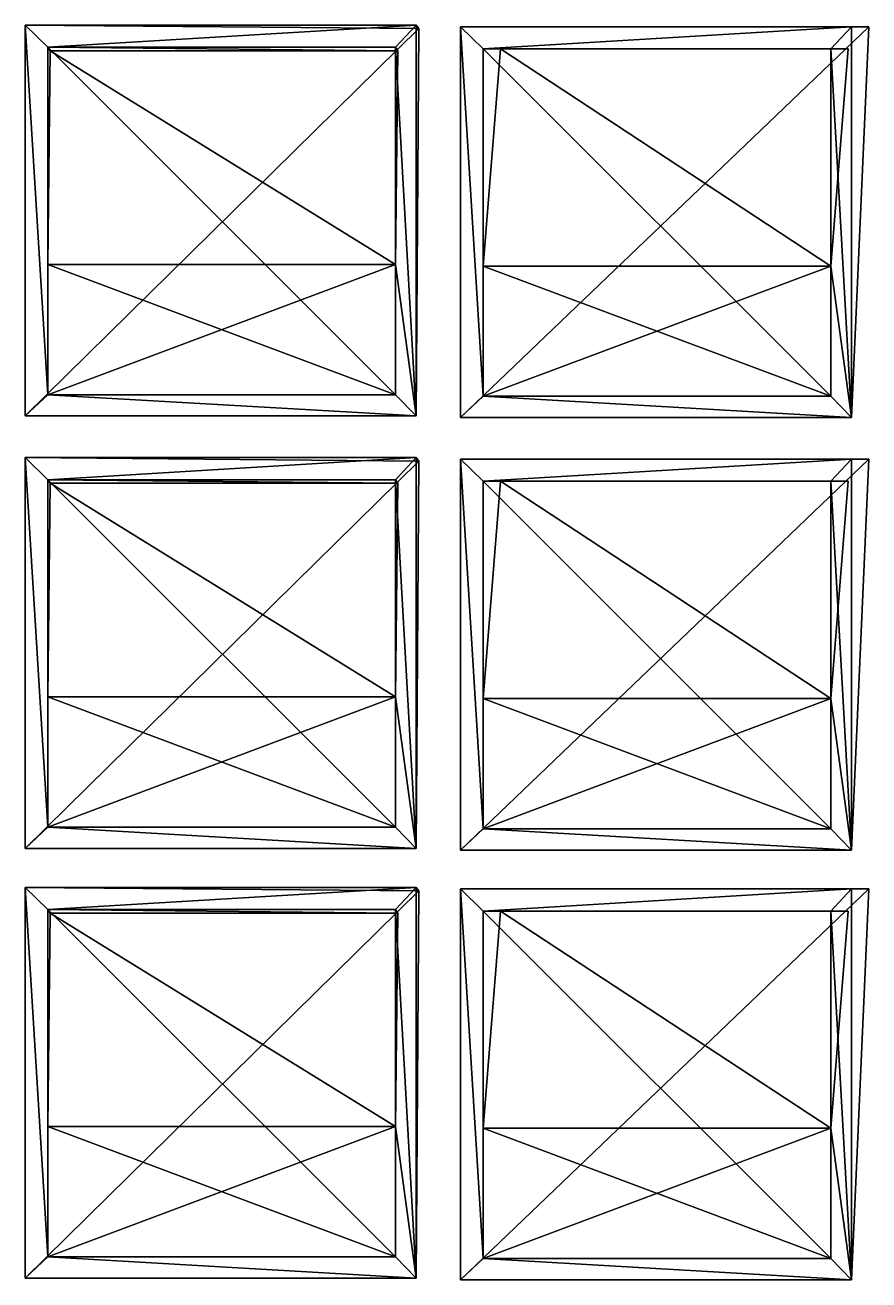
# Model space of a CAD drawing. Header units: metres. Extents: x 0 to 99.4, y 0 to 49.2.
# Drawn here: x 29.97 to 49.39, y 20.06 to 48.95 of the extents above; entities that cross this region are included whole.
import ezdxf

# ---------------------------------------------------------------- set-up
doc = ezdxf.new("R2010")
doc.units = ezdxf.units.M

msp = doc.modelspace()

# ---------------------------------------------------------------- meshes
at = {"layer": 'Layer0'}
mesh = msp.add_polyface(dxfattribs=at)
corners = [(29.974, 48.953, 1), (39.032, 48.871), (29.974, 48.953)]
mesh.append_faces([[corners[k] for k in face] for face in [(0, 1, 2)]])
mesh = msp.add_polyface(dxfattribs=at)
corners = [(39.032, 48.871), (29.974, 39.953), (29.974, 48.953), (38.974, 39.953)]
mesh.append_faces([[corners[k] for k in face] for face in [(0, 1, 2), (1, 0, 3)]], dxfattribs={"vtx0": -1})
mesh = msp.add_polyface(dxfattribs=at)
corners = [(38.974, 48.953, 1), (39.032, 48.871), (29.974, 48.953, 1)]
mesh.append_faces([[corners[k] for k in face] for face in [(0, 1, 2)]])
mesh = msp.add_polyface(dxfattribs=at)
corners = [(29.974, 48.953, 1), (29.974, 39.953), (29.974, 39.953, 1), (29.974, 48.953)]
mesh.append_faces([[corners[k] for k in face] for face in [(0, 1, 2), (1, 0, 3)]], dxfattribs={"vtx0": -1})
mesh = msp.add_polyface(dxfattribs=at)
corners = [(29.974, 39.953, 1), (30.496, 40.443, 1), (29.974, 48.953, 1), (38.974, 39.953, 1), (38.496, 40.443, 1), (38.496, 43.443, 1), (38.496, 48.443, 1), (30.496, 48.443, 1), (38.974, 48.953, 1), (30.496, 43.443, 1)]
mesh.append_faces([[corners[k] for k in face] for face in [(7, 1, 9)]], dxfattribs={"vtx0": -1})
mesh.append_faces([[corners[k] for k in face] for face in [(0, 1, 2), (1, 3, 4), (4, 3, 5), (5, 3, 6), (2, 7, 8), (8, 6, 3)]], dxfattribs={"vtx0": -1, "vtx1": -1})
mesh.append_faces([[corners[k] for k in face] for face in [(7, 2, 1)]], dxfattribs={"vtx0": -1, "vtx1": -1, "vtx2": -1})
mesh.append_faces([[corners[k] for k in face] for face in [(1, 0, 3), (8, 7, 6)]], dxfattribs={"vtx0": -1, "vtx2": -1})
mesh = msp.add_polyface(dxfattribs=at)
corners = [(38.974, 48.953, 1), (38.974, 39.953, 1), (39.032, 48.871)]
mesh.append_faces([[corners[k] for k in face] for face in [(0, 1, 2)]])
mesh = msp.add_polyface(dxfattribs=at)
corners = [(39.032, 48.871), (38.974, 39.953, 1), (38.974, 39.953)]
mesh.append_faces([[corners[k] for k in face] for face in [(0, 1, 2)]])
mesh = msp.add_polyface(dxfattribs=at)
corners = [(39.993, 39.915, 1), (40.515, 40.406, 1), (39.993, 48.915, 1), (48.993, 39.915, 1), (48.515, 40.406, 1), (48.515, 43.406, 1), (48.515, 48.406, 1), (40.515, 48.406, 1), (48.993, 48.915, 1), (40.515, 43.406, 1)]
mesh.append_faces([[corners[k] for k in face] for face in [(7, 1, 9)]], dxfattribs={"vtx0": -1})
mesh.append_faces([[corners[k] for k in face] for face in [(0, 1, 2), (1, 3, 4), (4, 3, 5), (5, 3, 6), (2, 7, 8), (8, 6, 3)]], dxfattribs={"vtx0": -1, "vtx1": -1})
mesh.append_faces([[corners[k] for k in face] for face in [(7, 2, 1)]], dxfattribs={"vtx0": -1, "vtx1": -1, "vtx2": -1})
mesh.append_faces([[corners[k] for k in face] for face in [(1, 0, 3), (8, 7, 6)]], dxfattribs={"vtx0": -1, "vtx2": -1})
mesh = msp.add_polyface(dxfattribs=at)
corners = [(39.993, 48.915, 1), (49.393, 48.915), (39.993, 48.915), (48.993, 48.915, 1)]
mesh.append_faces([[corners[k] for k in face] for face in [(0, 1, 2), (1, 0, 3)]], dxfattribs={"vtx0": -1})
mesh = msp.add_polyface(dxfattribs=at)
corners = [(39.993, 48.915, 1), (39.993, 39.915), (39.993, 39.915, 1), (39.993, 48.915)]
mesh.append_faces([[corners[k] for k in face] for face in [(0, 1, 2), (1, 0, 3)]], dxfattribs={"vtx0": -1})
mesh = msp.add_polyface(dxfattribs=at)
corners = [(49.393, 48.915), (39.993, 39.915), (39.993, 48.915), (48.993, 39.915)]
mesh.append_faces([[corners[k] for k in face] for face in [(0, 1, 2), (1, 0, 3)]], dxfattribs={"vtx0": -1})
mesh = msp.add_polyface(dxfattribs=at)
corners = [(49.393, 48.915), (48.993, 39.915, 1), (48.993, 39.915)]
mesh.append_faces([[corners[k] for k in face] for face in [(0, 1, 2)]])
mesh = msp.add_polyface(dxfattribs=at)
corners = [(48.993, 48.915, 1), (48.993, 39.915, 1), (49.393, 48.915)]
mesh.append_faces([[corners[k] for k in face] for face in [(0, 1, 2)]])
mesh = msp.add_polyface(dxfattribs=at)
corners = [(30.496, 48.443, 1), (30.554, 48.362, 3), (30.496, 43.443, 3)]
mesh.append_faces([[corners[k] for k in face] for face in [(0, 1, 2)]])
mesh = msp.add_polyface(dxfattribs=at)
corners = [(38.554, 48.362, 3), (30.496, 48.443, 1), (38.496, 48.443, 1), (30.554, 48.362, 3)]
mesh.append_faces([[corners[k] for k in face] for face in [(0, 1, 2), (1, 0, 3)]], dxfattribs={"vtx0": -1})
mesh = msp.add_polyface(dxfattribs=at)
corners = [(30.496, 48.443, 1), (30.496, 43.443, 3), (30.496, 43.443, 1)]
mesh.append_faces([[corners[k] for k in face] for face in [(0, 1, 2)]])
mesh = msp.add_polyface(dxfattribs=at)
corners = [(38.496, 40.443, 1), (30.496, 43.443, 1), (30.496, 40.443, 1), (30.496, 48.443, 1), (38.496, 48.443, 1), (38.496, 43.443, 1)]
mesh.append_faces([[corners[k] for k in face] for face in [(0, 1, 2), (4, 0, 5)]], dxfattribs={"vtx0": -1})
mesh.append_faces([[corners[k] for k in face] for face in [(1, 0, 3), (3, 0, 4)]], dxfattribs={"vtx0": -1, "vtx1": -1})
mesh = msp.add_polyface(dxfattribs=at)
corners = [(30.554, 48.362, 3), (38.496, 43.443, 3), (30.496, 43.443, 3), (38.554, 48.362, 3)]
mesh.append_faces([[corners[k] for k in face] for face in [(0, 1, 2), (1, 0, 3)]], dxfattribs={"vtx0": -1})
mesh = msp.add_polyface(dxfattribs=at)
corners = [(38.496, 48.443, 1), (38.496, 43.443, 1), (38.554, 48.362, 3)]
mesh.append_faces([[corners[k] for k in face] for face in [(0, 1, 2)]])
mesh = msp.add_polyface(dxfattribs=at)
corners = [(38.554, 48.362, 3), (38.496, 43.443, 1), (38.496, 43.443, 3)]
mesh.append_faces([[corners[k] for k in face] for face in [(0, 1, 2)]])
mesh = msp.add_polyface(dxfattribs=at)
corners = [(40.515, 48.406, 1), (40.515, 43.406, 3), (40.515, 43.406, 1)]
mesh.append_faces([[corners[k] for k in face] for face in [(0, 1, 2)]])
mesh = msp.add_polyface(dxfattribs=at)
corners = [(48.515, 40.406, 1), (40.515, 43.406, 1), (40.515, 40.406, 1), (40.515, 48.406, 1), (48.515, 48.406, 1), (48.515, 43.406, 1)]
mesh.append_faces([[corners[k] for k in face] for face in [(0, 1, 2), (4, 0, 5)]], dxfattribs={"vtx0": -1})
mesh.append_faces([[corners[k] for k in face] for face in [(1, 0, 3), (3, 0, 4)]], dxfattribs={"vtx0": -1, "vtx1": -1})
mesh = msp.add_polyface(dxfattribs=at)
corners = [(40.915, 48.406, 3), (48.515, 43.406, 3), (40.515, 43.406, 3), (48.915, 48.406, 3)]
mesh.append_faces([[corners[k] for k in face] for face in [(0, 1, 2), (1, 0, 3)]], dxfattribs={"vtx0": -1})
mesh = msp.add_polyface(dxfattribs=at)
corners = [(40.915, 48.406, 3), (40.515, 43.406, 3), (40.515, 48.406, 1)]
mesh.append_faces([[corners[k] for k in face] for face in [(0, 1, 2)]])
mesh = msp.add_polyface(dxfattribs=at)
corners = [(48.915, 48.406, 3), (40.515, 48.406, 1), (48.515, 48.406, 1), (40.915, 48.406, 3)]
mesh.append_faces([[corners[k] for k in face] for face in [(0, 1, 2), (1, 0, 3)]], dxfattribs={"vtx0": -1})
mesh = msp.add_polyface(dxfattribs=at)
corners = [(48.915, 48.406, 3), (48.515, 43.406, 1), (48.515, 43.406, 3)]
mesh.append_faces([[corners[k] for k in face] for face in [(0, 1, 2)]])
mesh = msp.add_polyface(dxfattribs=at)
corners = [(48.515, 48.406, 1), (48.515, 43.406, 1), (48.915, 48.406, 3)]
mesh.append_faces([[corners[k] for k in face] for face in [(0, 1, 2)]])
mesh = msp.add_polyface(dxfattribs=at)
corners = [(30.496, 43.443, 1), (30.496, 40.443, 2), (30.496, 40.443, 1), (30.496, 43.443, 3)]
mesh.append_faces([[corners[k] for k in face] for face in [(0, 1, 2), (1, 0, 3)]], dxfattribs={"vtx0": -1})
mesh = msp.add_polyface(dxfattribs=at)
corners = [(38.496, 43.443, 3), (30.496, 40.443, 2), (30.496, 43.443, 3), (38.496, 40.443, 2)]
mesh.append_faces([[corners[k] for k in face] for face in [(0, 1, 2), (1, 0, 3)]], dxfattribs={"vtx0": -1})
mesh = msp.add_polyface(dxfattribs=at)
corners = [(38.496, 43.443, 3), (38.496, 40.443, 1), (38.496, 40.443, 2), (38.496, 43.443, 1)]
mesh.append_faces([[corners[k] for k in face] for face in [(0, 1, 2), (1, 0, 3)]], dxfattribs={"vtx0": -1})
mesh = msp.add_polyface(dxfattribs=at)
corners = [(40.515, 43.406, 1), (40.515, 40.406, 2), (40.515, 40.406, 1), (40.515, 43.406, 3)]
mesh.append_faces([[corners[k] for k in face] for face in [(0, 1, 2), (1, 0, 3)]], dxfattribs={"vtx0": -1})
mesh = msp.add_polyface(dxfattribs=at)
corners = [(48.515, 43.406, 3), (40.515, 40.406, 2), (40.515, 43.406, 3), (48.515, 40.406, 2)]
mesh.append_faces([[corners[k] for k in face] for face in [(0, 1, 2), (1, 0, 3)]], dxfattribs={"vtx0": -1})
mesh = msp.add_polyface(dxfattribs=at)
corners = [(48.515, 43.406, 3), (48.515, 40.406, 1), (48.515, 40.406, 2), (48.515, 43.406, 1)]
mesh.append_faces([[corners[k] for k in face] for face in [(0, 1, 2), (1, 0, 3)]], dxfattribs={"vtx0": -1})
mesh = msp.add_polyface(dxfattribs=at)
corners = [(30.496, 40.443, 2), (38.496, 40.443, 1), (30.496, 40.443, 1), (38.496, 40.443, 2)]
mesh.append_faces([[corners[k] for k in face] for face in [(0, 1, 2), (1, 0, 3)]], dxfattribs={"vtx0": -1})
mesh = msp.add_polyface(dxfattribs=at)
corners = [(40.515, 40.406, 2), (48.515, 40.406, 1), (40.515, 40.406, 1), (48.515, 40.406, 2)]
mesh.append_faces([[corners[k] for k in face] for face in [(0, 1, 2), (1, 0, 3)]], dxfattribs={"vtx0": -1})
mesh = msp.add_polyface(dxfattribs=at)
corners = [(38.974, 39.953, 1), (29.974, 39.953), (38.974, 39.953), (29.974, 39.953, 1)]
mesh.append_faces([[corners[k] for k in face] for face in [(0, 1, 2), (1, 0, 3)]], dxfattribs={"vtx0": -1})
mesh = msp.add_polyface(dxfattribs=at)
corners = [(48.993, 39.915, 1), (39.993, 39.915), (48.993, 39.915), (39.993, 39.915, 1)]
mesh.append_faces([[corners[k] for k in face] for face in [(0, 1, 2), (1, 0, 3)]], dxfattribs={"vtx0": -1})
mesh = msp.add_polyface(dxfattribs=at)
corners = [(29.974, 38.995, 1), (29.974, 29.995), (29.974, 29.995, 1), (29.974, 38.995)]
mesh.append_faces([[corners[k] for k in face] for face in [(0, 1, 2), (1, 0, 3)]], dxfattribs={"vtx0": -1})
mesh = msp.add_polyface(dxfattribs=at)
corners = [(29.974, 29.995, 1), (30.496, 30.486, 1), (29.974, 38.995, 1), (38.974, 29.995, 1), (38.496, 30.486, 1), (38.496, 33.486, 1), (38.496, 38.486, 1), (30.496, 38.486, 1), (38.974, 38.995, 1), (30.496, 33.486, 1)]
mesh.append_faces([[corners[k] for k in face] for face in [(7, 1, 9)]], dxfattribs={"vtx0": -1})
mesh.append_faces([[corners[k] for k in face] for face in [(0, 1, 2), (1, 3, 4), (4, 3, 5), (5, 3, 6), (2, 7, 8), (8, 6, 3)]], dxfattribs={"vtx0": -1, "vtx1": -1})
mesh.append_faces([[corners[k] for k in face] for face in [(7, 2, 1)]], dxfattribs={"vtx0": -1, "vtx1": -1, "vtx2": -1})
mesh.append_faces([[corners[k] for k in face] for face in [(1, 0, 3), (8, 7, 6)]], dxfattribs={"vtx0": -1, "vtx2": -1})
mesh = msp.add_polyface(dxfattribs=at)
corners = [(39.032, 38.913), (29.974, 29.995), (29.974, 38.995), (38.974, 29.995)]
mesh.append_faces([[corners[k] for k in face] for face in [(0, 1, 2), (1, 0, 3)]], dxfattribs={"vtx0": -1})
mesh = msp.add_polyface(dxfattribs=at)
corners = [(29.974, 38.995, 1), (39.032, 38.913), (29.974, 38.995)]
mesh.append_faces([[corners[k] for k in face] for face in [(0, 1, 2)]])
mesh = msp.add_polyface(dxfattribs=at)
corners = [(38.974, 38.995, 1), (39.032, 38.913), (29.974, 38.995, 1)]
mesh.append_faces([[corners[k] for k in face] for face in [(0, 1, 2)]])
mesh = msp.add_polyface(dxfattribs=at)
corners = [(38.974, 38.995, 1), (38.974, 29.995, 1), (39.032, 38.913)]
mesh.append_faces([[corners[k] for k in face] for face in [(0, 1, 2)]])
mesh = msp.add_polyface(dxfattribs=at)
corners = [(39.032, 38.913), (38.974, 29.995, 1), (38.974, 29.995)]
mesh.append_faces([[corners[k] for k in face] for face in [(0, 1, 2)]])
mesh = msp.add_polyface(dxfattribs=at)
corners = [(39.993, 38.958, 1), (49.393, 38.958), (39.993, 38.958), (48.993, 38.958, 1)]
mesh.append_faces([[corners[k] for k in face] for face in [(0, 1, 2), (1, 0, 3)]], dxfattribs={"vtx0": -1})
mesh = msp.add_polyface(dxfattribs=at)
corners = [(39.993, 38.958, 1), (39.993, 29.958), (39.993, 29.958, 1), (39.993, 38.958)]
mesh.append_faces([[corners[k] for k in face] for face in [(0, 1, 2), (1, 0, 3)]], dxfattribs={"vtx0": -1})
mesh = msp.add_polyface(dxfattribs=at)
corners = [(39.993, 29.958, 1), (40.515, 30.449, 1), (39.993, 38.958, 1), (48.993, 29.958, 1), (48.515, 30.449, 1), (48.515, 33.449, 1), (48.515, 38.449, 1), (40.515, 38.449, 1), (48.993, 38.958, 1), (40.515, 33.449, 1)]
mesh.append_faces([[corners[k] for k in face] for face in [(7, 1, 9)]], dxfattribs={"vtx0": -1})
mesh.append_faces([[corners[k] for k in face] for face in [(0, 1, 2), (1, 3, 4), (4, 3, 5), (5, 3, 6), (2, 7, 8), (8, 6, 3)]], dxfattribs={"vtx0": -1, "vtx1": -1})
mesh.append_faces([[corners[k] for k in face] for face in [(7, 2, 1)]], dxfattribs={"vtx0": -1, "vtx1": -1, "vtx2": -1})
mesh.append_faces([[corners[k] for k in face] for face in [(1, 0, 3), (8, 7, 6)]], dxfattribs={"vtx0": -1, "vtx2": -1})
mesh = msp.add_polyface(dxfattribs=at)
corners = [(49.393, 38.958), (39.993, 29.958), (39.993, 38.958), (48.993, 29.958)]
mesh.append_faces([[corners[k] for k in face] for face in [(0, 1, 2), (1, 0, 3)]], dxfattribs={"vtx0": -1})
mesh = msp.add_polyface(dxfattribs=at)
corners = [(49.393, 38.958), (48.993, 29.958, 1), (48.993, 29.958)]
mesh.append_faces([[corners[k] for k in face] for face in [(0, 1, 2)]])
mesh = msp.add_polyface(dxfattribs=at)
corners = [(48.993, 38.958, 1), (48.993, 29.958, 1), (49.393, 38.958)]
mesh.append_faces([[corners[k] for k in face] for face in [(0, 1, 2)]])
mesh = msp.add_polyface(dxfattribs=at)
corners = [(38.496, 30.486, 1), (30.496, 33.486, 1), (30.496, 30.486, 1), (30.496, 38.486, 1), (38.496, 38.486, 1), (38.496, 33.486, 1)]
mesh.append_faces([[corners[k] for k in face] for face in [(0, 1, 2), (4, 0, 5)]], dxfattribs={"vtx0": -1})
mesh.append_faces([[corners[k] for k in face] for face in [(1, 0, 3), (3, 0, 4)]], dxfattribs={"vtx0": -1, "vtx1": -1})
mesh = msp.add_polyface(dxfattribs=at)
corners = [(30.496, 38.486, 1), (30.496, 33.486, 3), (30.496, 33.486, 1)]
mesh.append_faces([[corners[k] for k in face] for face in [(0, 1, 2)]])
mesh = msp.add_polyface(dxfattribs=at)
corners = [(38.554, 38.404, 3), (30.496, 38.486, 1), (38.496, 38.486, 1), (30.554, 38.404, 3)]
mesh.append_faces([[corners[k] for k in face] for face in [(0, 1, 2), (1, 0, 3)]], dxfattribs={"vtx0": -1})
mesh = msp.add_polyface(dxfattribs=at)
corners = [(30.496, 38.486, 1), (30.554, 38.404, 3), (30.496, 33.486, 3)]
mesh.append_faces([[corners[k] for k in face] for face in [(0, 1, 2)]])
mesh = msp.add_polyface(dxfattribs=at)
corners = [(38.496, 38.486, 1), (38.496, 33.486, 1), (38.554, 38.404, 3)]
mesh.append_faces([[corners[k] for k in face] for face in [(0, 1, 2)]])
mesh = msp.add_polyface(dxfattribs=at)
corners = [(48.515, 30.449, 1), (40.515, 33.449, 1), (40.515, 30.449, 1), (40.515, 38.449, 1), (48.515, 38.449, 1), (48.515, 33.449, 1)]
mesh.append_faces([[corners[k] for k in face] for face in [(0, 1, 2), (4, 0, 5)]], dxfattribs={"vtx0": -1})
mesh.append_faces([[corners[k] for k in face] for face in [(1, 0, 3), (3, 0, 4)]], dxfattribs={"vtx0": -1, "vtx1": -1})
mesh = msp.add_polyface(dxfattribs=at)
corners = [(40.515, 38.449, 1), (40.515, 33.449, 3), (40.515, 33.449, 1)]
mesh.append_faces([[corners[k] for k in face] for face in [(0, 1, 2)]])
mesh = msp.add_polyface(dxfattribs=at)
corners = [(40.915, 38.449, 3), (40.515, 33.449, 3), (40.515, 38.449, 1)]
mesh.append_faces([[corners[k] for k in face] for face in [(0, 1, 2)]])
mesh = msp.add_polyface(dxfattribs=at)
corners = [(48.915, 38.449, 3), (40.515, 38.449, 1), (48.515, 38.449, 1), (40.915, 38.449, 3)]
mesh.append_faces([[corners[k] for k in face] for face in [(0, 1, 2), (1, 0, 3)]], dxfattribs={"vtx0": -1})
mesh = msp.add_polyface(dxfattribs=at)
corners = [(40.915, 38.449, 3), (48.515, 33.449, 3), (40.515, 33.449, 3), (48.915, 38.449, 3)]
mesh.append_faces([[corners[k] for k in face] for face in [(0, 1, 2), (1, 0, 3)]], dxfattribs={"vtx0": -1})
mesh = msp.add_polyface(dxfattribs=at)
corners = [(48.515, 38.449, 1), (48.515, 33.449, 1), (48.915, 38.449, 3)]
mesh.append_faces([[corners[k] for k in face] for face in [(0, 1, 2)]])
mesh = msp.add_polyface(dxfattribs=at)
corners = [(48.915, 38.449, 3), (48.515, 33.449, 1), (48.515, 33.449, 3)]
mesh.append_faces([[corners[k] for k in face] for face in [(0, 1, 2)]])
mesh = msp.add_polyface(dxfattribs=at)
corners = [(30.554, 38.404, 3), (38.496, 33.486, 3), (30.496, 33.486, 3), (38.554, 38.404, 3)]
mesh.append_faces([[corners[k] for k in face] for face in [(0, 1, 2), (1, 0, 3)]], dxfattribs={"vtx0": -1})
mesh = msp.add_polyface(dxfattribs=at)
corners = [(38.554, 38.404, 3), (38.496, 33.486, 1), (38.496, 33.486, 3)]
mesh.append_faces([[corners[k] for k in face] for face in [(0, 1, 2)]])
mesh = msp.add_polyface(dxfattribs=at)
corners = [(30.496, 33.486, 1), (30.496, 30.486, 2), (30.496, 30.486, 1), (30.496, 33.486, 3)]
mesh.append_faces([[corners[k] for k in face] for face in [(0, 1, 2), (1, 0, 3)]], dxfattribs={"vtx0": -1})
mesh = msp.add_polyface(dxfattribs=at)
corners = [(38.496, 33.486, 3), (30.496, 30.486, 2), (30.496, 33.486, 3), (38.496, 30.486, 2)]
mesh.append_faces([[corners[k] for k in face] for face in [(0, 1, 2), (1, 0, 3)]], dxfattribs={"vtx0": -1})
mesh = msp.add_polyface(dxfattribs=at)
corners = [(38.496, 33.486, 3), (38.496, 30.486, 1), (38.496, 30.486, 2), (38.496, 33.486, 1)]
mesh.append_faces([[corners[k] for k in face] for face in [(0, 1, 2), (1, 0, 3)]], dxfattribs={"vtx0": -1})
mesh = msp.add_polyface(dxfattribs=at)
corners = [(40.515, 33.449, 1), (40.515, 30.449, 2), (40.515, 30.449, 1), (40.515, 33.449, 3)]
mesh.append_faces([[corners[k] for k in face] for face in [(0, 1, 2), (1, 0, 3)]], dxfattribs={"vtx0": -1})
mesh = msp.add_polyface(dxfattribs=at)
corners = [(48.515, 33.449, 3), (40.515, 30.449, 2), (40.515, 33.449, 3), (48.515, 30.449, 2)]
mesh.append_faces([[corners[k] for k in face] for face in [(0, 1, 2), (1, 0, 3)]], dxfattribs={"vtx0": -1})
mesh = msp.add_polyface(dxfattribs=at)
corners = [(48.515, 33.449, 3), (48.515, 30.449, 1), (48.515, 30.449, 2), (48.515, 33.449, 1)]
mesh.append_faces([[corners[k] for k in face] for face in [(0, 1, 2), (1, 0, 3)]], dxfattribs={"vtx0": -1})
mesh = msp.add_polyface(dxfattribs=at)
corners = [(30.496, 30.486, 2), (38.496, 30.486, 1), (30.496, 30.486, 1), (38.496, 30.486, 2)]
mesh.append_faces([[corners[k] for k in face] for face in [(0, 1, 2), (1, 0, 3)]], dxfattribs={"vtx0": -1})
mesh = msp.add_polyface(dxfattribs=at)
corners = [(40.515, 30.449, 2), (48.515, 30.449, 1), (40.515, 30.449, 1), (48.515, 30.449, 2)]
mesh.append_faces([[corners[k] for k in face] for face in [(0, 1, 2), (1, 0, 3)]], dxfattribs={"vtx0": -1})
mesh = msp.add_polyface(dxfattribs=at)
corners = [(38.974, 29.995, 1), (29.974, 29.995), (38.974, 29.995), (29.974, 29.995, 1)]
mesh.append_faces([[corners[k] for k in face] for face in [(0, 1, 2), (1, 0, 3)]], dxfattribs={"vtx0": -1})
mesh = msp.add_polyface(dxfattribs=at)
corners = [(48.993, 29.958, 1), (39.993, 29.958), (48.993, 29.958), (39.993, 29.958, 1)]
mesh.append_faces([[corners[k] for k in face] for face in [(0, 1, 2), (1, 0, 3)]], dxfattribs={"vtx0": -1})
mesh = msp.add_polyface(dxfattribs=at)
corners = [(39.032, 29.018), (29.974, 20.1), (29.974, 29.1), (38.974, 20.1)]
mesh.append_faces([[corners[k] for k in face] for face in [(0, 1, 2), (1, 0, 3)]], dxfattribs={"vtx0": -1})
mesh = msp.add_polyface(dxfattribs=at)
corners = [(29.974, 29.1, 1), (39.032, 29.018), (29.974, 29.1)]
mesh.append_faces([[corners[k] for k in face] for face in [(0, 1, 2)]])
mesh = msp.add_polyface(dxfattribs=at)
corners = [(38.974, 29.1, 1), (39.032, 29.018), (29.974, 29.1, 1)]
mesh.append_faces([[corners[k] for k in face] for face in [(0, 1, 2)]])
mesh = msp.add_polyface(dxfattribs=at)
corners = [(29.974, 29.1, 1), (29.974, 20.1), (29.974, 20.1, 1), (29.974, 29.1)]
mesh.append_faces([[corners[k] for k in face] for face in [(0, 1, 2), (1, 0, 3)]], dxfattribs={"vtx0": -1})
mesh = msp.add_polyface(dxfattribs=at)
corners = [(29.974, 20.1, 1), (30.496, 20.591, 1), (29.974, 29.1, 1), (38.974, 20.1, 1), (38.496, 20.591, 1), (38.496, 23.591, 1), (38.496, 28.591, 1), (30.496, 28.591, 1), (38.974, 29.1, 1), (30.496, 23.591, 1)]
mesh.append_faces([[corners[k] for k in face] for face in [(7, 1, 9)]], dxfattribs={"vtx0": -1})
mesh.append_faces([[corners[k] for k in face] for face in [(0, 1, 2), (1, 3, 4), (4, 3, 5), (5, 3, 6), (2, 7, 8), (8, 6, 3)]], dxfattribs={"vtx0": -1, "vtx1": -1})
mesh.append_faces([[corners[k] for k in face] for face in [(7, 2, 1)]], dxfattribs={"vtx0": -1, "vtx1": -1, "vtx2": -1})
mesh.append_faces([[corners[k] for k in face] for face in [(1, 0, 3), (8, 7, 6)]], dxfattribs={"vtx0": -1, "vtx2": -1})
mesh = msp.add_polyface(dxfattribs=at)
corners = [(38.974, 29.1, 1), (38.974, 20.1, 1), (39.032, 29.018)]
mesh.append_faces([[corners[k] for k in face] for face in [(0, 1, 2)]])
mesh = msp.add_polyface(dxfattribs=at)
corners = [(39.032, 29.018), (38.974, 20.1, 1), (38.974, 20.1)]
mesh.append_faces([[corners[k] for k in face] for face in [(0, 1, 2)]])
mesh = msp.add_polyface(dxfattribs=at)
corners = [(39.993, 20.063, 1), (40.515, 20.553, 1), (39.993, 29.063, 1), (48.993, 20.063, 1), (48.515, 20.553, 1), (48.515, 23.553, 1), (48.515, 28.553, 1), (40.515, 28.553, 1), (48.993, 29.063, 1), (40.515, 23.553, 1)]
mesh.append_faces([[corners[k] for k in face] for face in [(7, 1, 9)]], dxfattribs={"vtx0": -1})
mesh.append_faces([[corners[k] for k in face] for face in [(0, 1, 2), (1, 3, 4), (4, 3, 5), (5, 3, 6), (2, 7, 8), (8, 6, 3)]], dxfattribs={"vtx0": -1, "vtx1": -1})
mesh.append_faces([[corners[k] for k in face] for face in [(7, 2, 1)]], dxfattribs={"vtx0": -1, "vtx1": -1, "vtx2": -1})
mesh.append_faces([[corners[k] for k in face] for face in [(1, 0, 3), (8, 7, 6)]], dxfattribs={"vtx0": -1, "vtx2": -1})
mesh = msp.add_polyface(dxfattribs=at)
corners = [(39.993, 29.063, 1), (39.993, 20.063), (39.993, 20.063, 1), (39.993, 29.063)]
mesh.append_faces([[corners[k] for k in face] for face in [(0, 1, 2), (1, 0, 3)]], dxfattribs={"vtx0": -1})
mesh = msp.add_polyface(dxfattribs=at)
corners = [(39.993, 29.063, 1), (49.393, 29.063), (39.993, 29.063), (48.993, 29.063, 1)]
mesh.append_faces([[corners[k] for k in face] for face in [(0, 1, 2), (1, 0, 3)]], dxfattribs={"vtx0": -1})
mesh = msp.add_polyface(dxfattribs=at)
corners = [(49.393, 29.063), (39.993, 20.063), (39.993, 29.063), (48.993, 20.063)]
mesh.append_faces([[corners[k] for k in face] for face in [(0, 1, 2), (1, 0, 3)]], dxfattribs={"vtx0": -1})
mesh = msp.add_polyface(dxfattribs=at)
corners = [(49.393, 29.063), (48.993, 20.063, 1), (48.993, 20.063)]
mesh.append_faces([[corners[k] for k in face] for face in [(0, 1, 2)]])
mesh = msp.add_polyface(dxfattribs=at)
corners = [(48.993, 29.063, 1), (48.993, 20.063, 1), (49.393, 29.063)]
mesh.append_faces([[corners[k] for k in face] for face in [(0, 1, 2)]])
mesh = msp.add_polyface(dxfattribs=at)
corners = [(38.496, 20.591, 1), (30.496, 23.591, 1), (30.496, 20.591, 1), (30.496, 28.591, 1), (38.496, 28.591, 1), (38.496, 23.591, 1)]
mesh.append_faces([[corners[k] for k in face] for face in [(0, 1, 2), (4, 0, 5)]], dxfattribs={"vtx0": -1})
mesh.append_faces([[corners[k] for k in face] for face in [(1, 0, 3), (3, 0, 4)]], dxfattribs={"vtx0": -1, "vtx1": -1})
mesh = msp.add_polyface(dxfattribs=at)
corners = [(30.496, 28.591, 1), (30.496, 23.591, 3), (30.496, 23.591, 1)]
mesh.append_faces([[corners[k] for k in face] for face in [(0, 1, 2)]])
mesh = msp.add_polyface(dxfattribs=at)
corners = [(30.496, 28.591, 1), (30.554, 28.509, 3), (30.496, 23.591, 3)]
mesh.append_faces([[corners[k] for k in face] for face in [(0, 1, 2)]])
mesh = msp.add_polyface(dxfattribs=at)
corners = [(38.554, 28.509, 3), (30.496, 28.591, 1), (38.496, 28.591, 1), (30.554, 28.509, 3)]
mesh.append_faces([[corners[k] for k in face] for face in [(0, 1, 2), (1, 0, 3)]], dxfattribs={"vtx0": -1})
mesh = msp.add_polyface(dxfattribs=at)
corners = [(30.554, 28.509, 3), (38.496, 23.591, 3), (30.496, 23.591, 3), (38.554, 28.509, 3)]
mesh.append_faces([[corners[k] for k in face] for face in [(0, 1, 2), (1, 0, 3)]], dxfattribs={"vtx0": -1})
mesh = msp.add_polyface(dxfattribs=at)
corners = [(38.496, 28.591, 1), (38.496, 23.591, 1), (38.554, 28.509, 3)]
mesh.append_faces([[corners[k] for k in face] for face in [(0, 1, 2)]])
mesh = msp.add_polyface(dxfattribs=at)
corners = [(38.554, 28.509, 3), (38.496, 23.591, 1), (38.496, 23.591, 3)]
mesh.append_faces([[corners[k] for k in face] for face in [(0, 1, 2)]])
mesh = msp.add_polyface(dxfattribs=at)
corners = [(40.515, 28.553, 1), (40.515, 23.553, 3), (40.515, 23.553, 1)]
mesh.append_faces([[corners[k] for k in face] for face in [(0, 1, 2)]])
mesh = msp.add_polyface(dxfattribs=at)
corners = [(48.915, 28.553, 3), (40.515, 28.553, 1), (48.515, 28.553, 1), (40.915, 28.553, 3)]
mesh.append_faces([[corners[k] for k in face] for face in [(0, 1, 2), (1, 0, 3)]], dxfattribs={"vtx0": -1})
mesh = msp.add_polyface(dxfattribs=at)
corners = [(40.915, 28.553, 3), (40.515, 23.553, 3), (40.515, 28.553, 1)]
mesh.append_faces([[corners[k] for k in face] for face in [(0, 1, 2)]])
mesh = msp.add_polyface(dxfattribs=at)
corners = [(48.515, 20.553, 1), (40.515, 23.553, 1), (40.515, 20.553, 1), (40.515, 28.553, 1), (48.515, 28.553, 1), (48.515, 23.553, 1)]
mesh.append_faces([[corners[k] for k in face] for face in [(0, 1, 2), (4, 0, 5)]], dxfattribs={"vtx0": -1})
mesh.append_faces([[corners[k] for k in face] for face in [(1, 0, 3), (3, 0, 4)]], dxfattribs={"vtx0": -1, "vtx1": -1})
mesh = msp.add_polyface(dxfattribs=at)
corners = [(40.915, 28.553, 3), (48.515, 23.553, 3), (40.515, 23.553, 3), (48.915, 28.553, 3)]
mesh.append_faces([[corners[k] for k in face] for face in [(0, 1, 2), (1, 0, 3)]], dxfattribs={"vtx0": -1})
mesh = msp.add_polyface(dxfattribs=at)
corners = [(48.515, 28.553, 1), (48.515, 23.553, 1), (48.915, 28.553, 3)]
mesh.append_faces([[corners[k] for k in face] for face in [(0, 1, 2)]])
mesh = msp.add_polyface(dxfattribs=at)
corners = [(48.915, 28.553, 3), (48.515, 23.553, 1), (48.515, 23.553, 3)]
mesh.append_faces([[corners[k] for k in face] for face in [(0, 1, 2)]])
mesh = msp.add_polyface(dxfattribs=at)
corners = [(30.496, 23.591, 1), (30.496, 20.591, 2), (30.496, 20.591, 1), (30.496, 23.591, 3)]
mesh.append_faces([[corners[k] for k in face] for face in [(0, 1, 2), (1, 0, 3)]], dxfattribs={"vtx0": -1})
mesh = msp.add_polyface(dxfattribs=at)
corners = [(38.496, 23.591, 3), (30.496, 20.591, 2), (30.496, 23.591, 3), (38.496, 20.591, 2)]
mesh.append_faces([[corners[k] for k in face] for face in [(0, 1, 2), (1, 0, 3)]], dxfattribs={"vtx0": -1})
mesh = msp.add_polyface(dxfattribs=at)
corners = [(38.496, 23.591, 3), (38.496, 20.591, 1), (38.496, 20.591, 2), (38.496, 23.591, 1)]
mesh.append_faces([[corners[k] for k in face] for face in [(0, 1, 2), (1, 0, 3)]], dxfattribs={"vtx0": -1})
mesh = msp.add_polyface(dxfattribs=at)
corners = [(40.515, 23.553, 1), (40.515, 20.553, 2), (40.515, 20.553, 1), (40.515, 23.553, 3)]
mesh.append_faces([[corners[k] for k in face] for face in [(0, 1, 2), (1, 0, 3)]], dxfattribs={"vtx0": -1})
mesh = msp.add_polyface(dxfattribs=at)
corners = [(48.515, 23.553, 3), (40.515, 20.553, 2), (40.515, 23.553, 3), (48.515, 20.553, 2)]
mesh.append_faces([[corners[k] for k in face] for face in [(0, 1, 2), (1, 0, 3)]], dxfattribs={"vtx0": -1})
mesh = msp.add_polyface(dxfattribs=at)
corners = [(48.515, 23.553, 3), (48.515, 20.553, 1), (48.515, 20.553, 2), (48.515, 23.553, 1)]
mesh.append_faces([[corners[k] for k in face] for face in [(0, 1, 2), (1, 0, 3)]], dxfattribs={"vtx0": -1})
mesh = msp.add_polyface(dxfattribs=at)
corners = [(30.496, 20.591, 2), (38.496, 20.591, 1), (30.496, 20.591, 1), (38.496, 20.591, 2)]
mesh.append_faces([[corners[k] for k in face] for face in [(0, 1, 2), (1, 0, 3)]], dxfattribs={"vtx0": -1})
mesh = msp.add_polyface(dxfattribs=at)
corners = [(40.515, 20.553, 2), (48.515, 20.553, 1), (40.515, 20.553, 1), (48.515, 20.553, 2)]
mesh.append_faces([[corners[k] for k in face] for face in [(0, 1, 2), (1, 0, 3)]], dxfattribs={"vtx0": -1})
mesh = msp.add_polyface(dxfattribs=at)
corners = [(38.974, 20.1, 1), (29.974, 20.1), (38.974, 20.1), (29.974, 20.1, 1)]
mesh.append_faces([[corners[k] for k in face] for face in [(0, 1, 2), (1, 0, 3)]], dxfattribs={"vtx0": -1})
mesh = msp.add_polyface(dxfattribs=at)
corners = [(48.993, 20.063, 1), (39.993, 20.063), (48.993, 20.063), (39.993, 20.063, 1)]
mesh.append_faces([[corners[k] for k in face] for face in [(0, 1, 2), (1, 0, 3)]], dxfattribs={"vtx0": -1})

doc.saveas('drawing.dxf')
